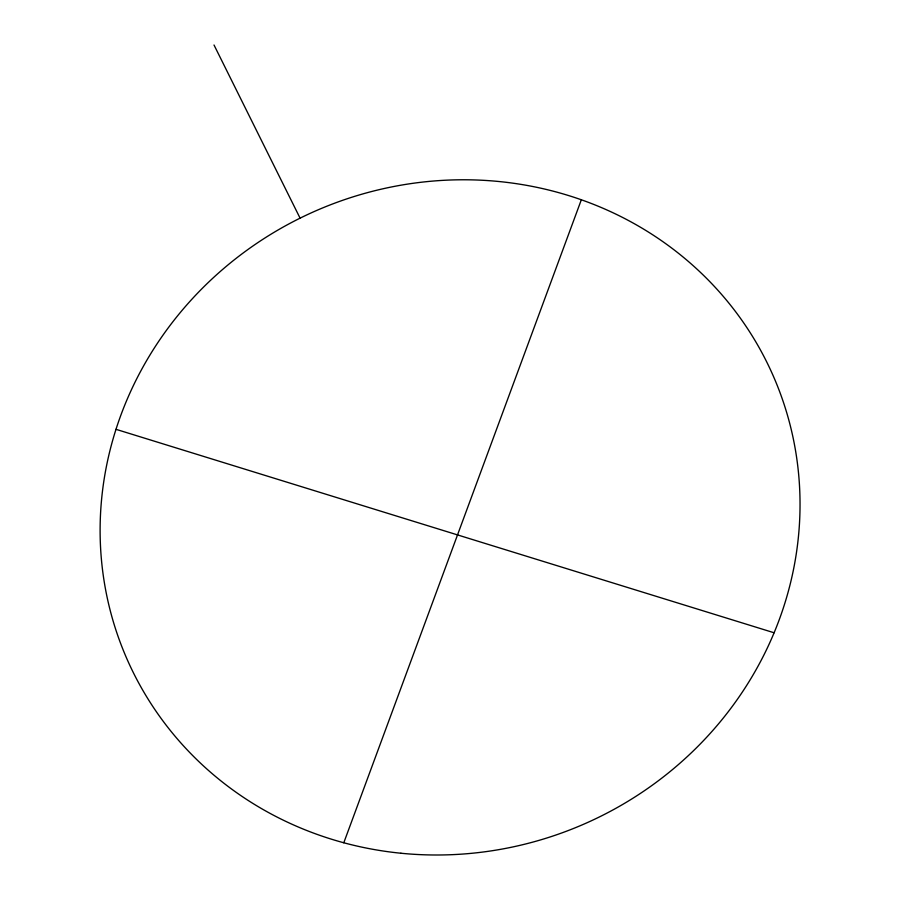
<?xml version="1.0" encoding="UTF-8"?>
<svg xmlns="http://www.w3.org/2000/svg" width="900" height="900" viewBox="0 0 900 900"><rect width="100%" height="100%" fill="white"/><g stroke="black" fill="none" stroke-linecap="round" stroke-linejoin="round"><path stroke-width="1.35" d="M343.789 842.771L581.344 199.755M115.987 429.322L774.09 632.768M214.009 45L300.071 218.138M400.928 853.234A352.789 334.676 -23.5 0 0 774.709 379.305A352.789 334.676 -23.5 0 0 174.566 319.59A352.789 334.676 -23.5 0 0 400.928 853.234"/></g></svg>
